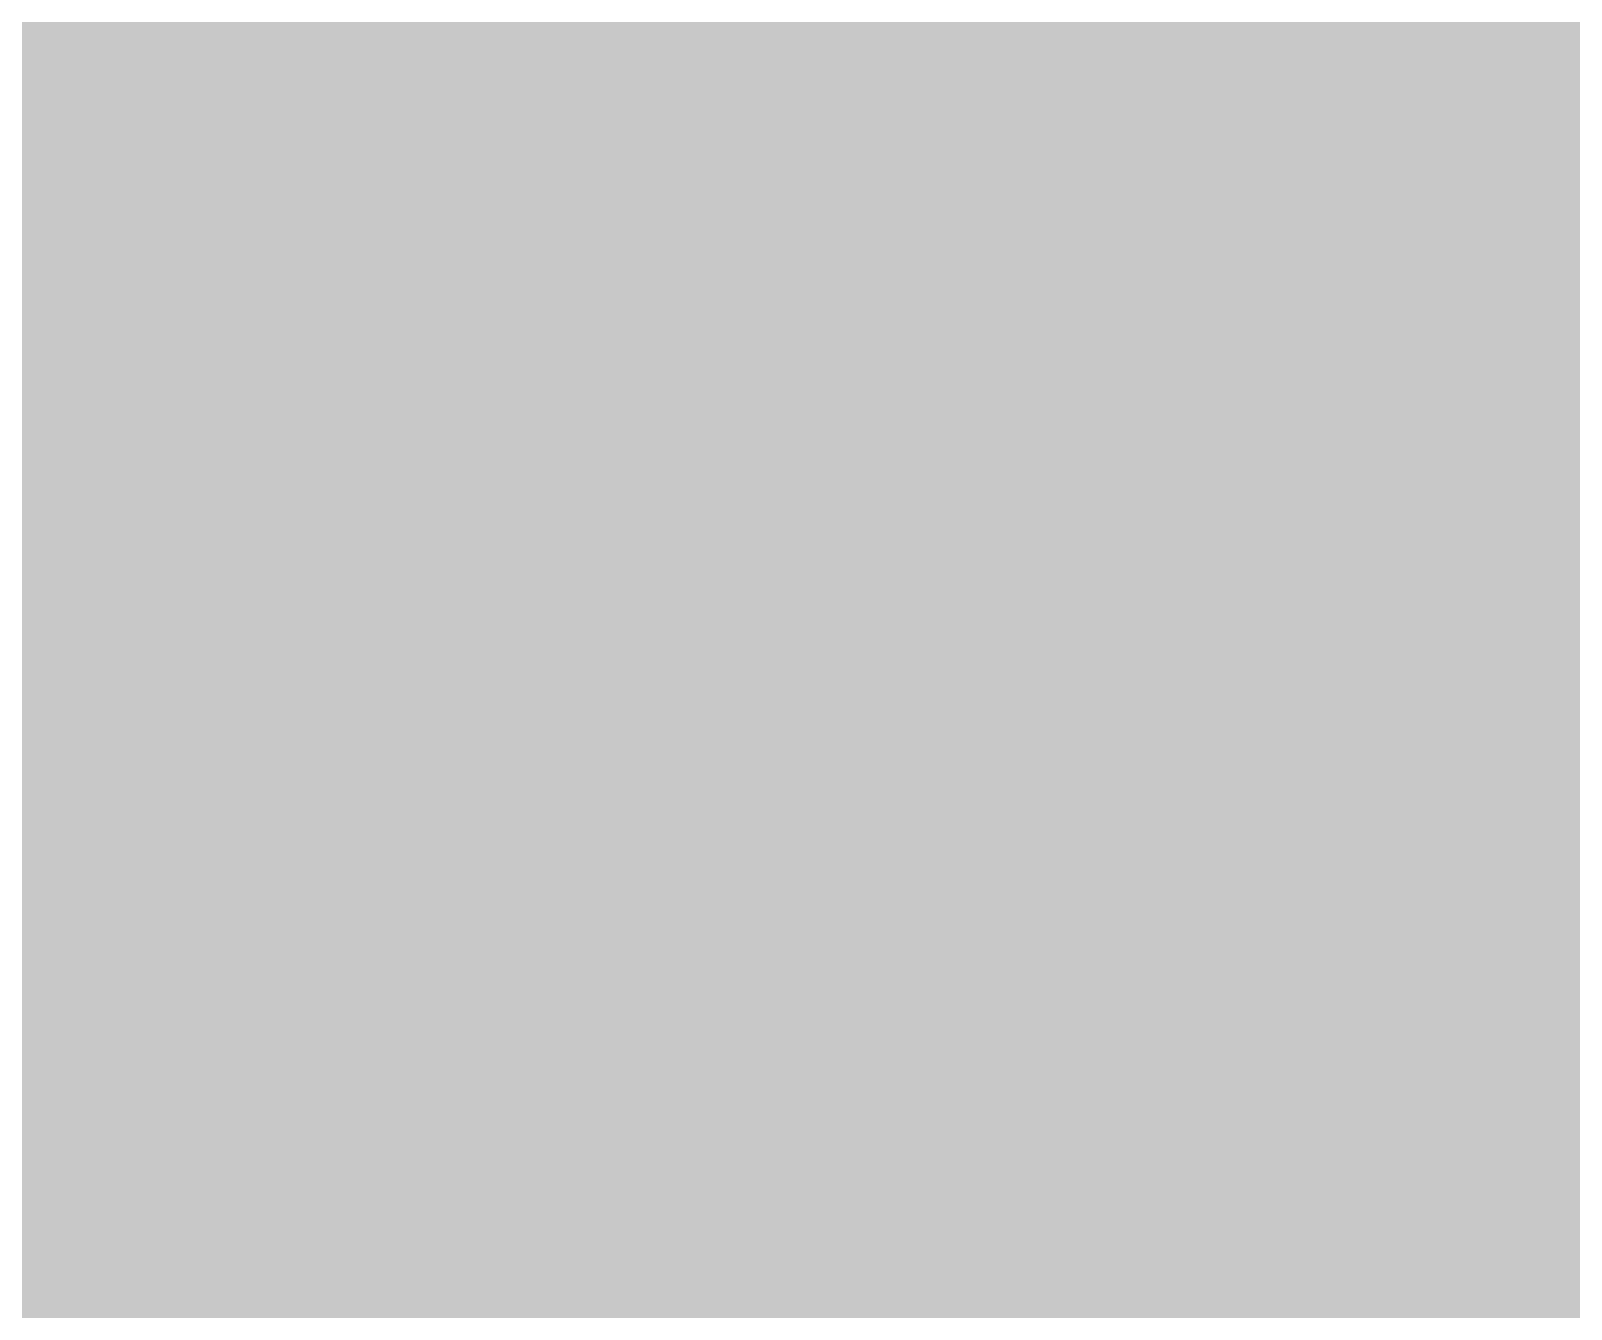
# Model space of a CAD drawing. Extents: x -6 to 196, y -52 to 46.
# Drawn here: x 145.59 to 154.68, y 7.88 to 15.43 of the extents above; entities that cross this region are included whole.
import ezdxf

# ---------------------------------------------------------------- set-up
doc = ezdxf.new("R2010")
doc.units = 0
doc.header["$MEASUREMENT"] = 0
doc.layers.get('0').update_dxf_attribs({"linetype": 'CONTINUOUS'})
for name, color, linetype in [('22-304-1_BOT', 7, 'CONTINUOUS'), ('22-304-1_IN1', 4, 'CONTINUOUS'), ('22-304-1_SMT', 5, 'CONTINUOUS'), ('22-304-1_SPT', 10, 'CONTINUOUS'), ('22-304-1_SST', 14, 'CONTINUOUS'), ('22-304-1_TOP', 9, 'CONTINUOUS')]:
    doc.layers.add(name, color=color, linetype=linetype)

# ---------------------------------------------------------------- blocks, each defined once
blk = doc.blocks.new('RECTANGLE_5')
blk.add_solid([(0.4826, 0.4064), (0.4826, -0.4064), (-0.4826, 0.4064), (-0.4826, -0.4064)])
blk = doc.blocks.new('RECTANGLE_7')
blk.add_solid([(0.63627, 0.51308), (0.63627, -0.51308), (-0.63627, 0.51308), (-0.63627, -0.51308)])

msp = doc.modelspace()

# ---------------------------------------------------------------- linework, layer by layer
at = {"layer": '22-304-1_BOT', "const_width": 0.254}
for points in [[(152.9334, 20.828), (152.9334, -0.1905)], [(153.162, 20.828), (153.162, -0.1905)], [(153.3906, 20.828), (153.3906, -0.1905)], [(153.6192, 20.828), (153.6192, -0.1905)], [(153.8478, 20.828), (153.8478, -0.1905)], [(154.0764, 20.828), (154.0764, -0.1905)], [(154.305, 20.828), (154.305, -4.064)], [(154.5336, 20.828), (154.5336, -4.064)], [(154.7622, 20.828), (154.7622, -4.064)], [(152.7048, 17.653), (152.7048, -0.1905)], [(152.4762, 17.44218), (152.4762, -0.1905)], [(152.2476, 17.36598), (152.2476, -0.1905)], [(152.019, 17.17294), (152.019, -0.1905)], [(151.7904, 16.94434), (151.7904, -0.1905)], [(151.5618, 16.71574), (151.5618, -0.1905)], [(151.3332, 16.48714), (151.3332, -0.1905)], [(151.1046, 16.25854), (151.1046, -0.1905)], [(145.6182, 16.08074), (145.6182, -4.064)], [(145.8468, 16.08074), (145.8468, -4.064)], [(146.0754, 16.08074), (146.0754, -4.064)], [(146.304, 16.08074), (146.304, -4.064)], [(146.5326, 16.08074), (146.5326, -4.064)], [(146.7612, 16.08074), (146.7612, -4.064)], [(146.9898, 16.08074), (146.9898, -4.064)], [(147.2184, 16.08074), (147.2184, -4.064)], [(147.447, 16.08074), (147.447, -0.1905)], [(147.6756, 16.08074), (147.6756, -0.1905)], [(147.9042, 16.08074), (147.9042, -0.1905)], [(148.1328, 16.08074), (148.1328, -0.1905)], [(148.3614, 16.08074), (148.3614, -0.1905)], [(148.59, 16.08074), (148.59, -0.1905)], [(148.8186, 16.08074), (148.8186, -0.1905)], [(149.0472, 16.08074), (149.0472, -0.1905)], [(149.2758, 16.08074), (149.2758, -0.1905)], [(149.5044, 16.08074), (149.5044, -0.1905)], [(149.733, 16.08074), (149.733, -0.1905)], [(149.9616, 16.08074), (149.9616, -0.1905)], [(150.1902, 16.08074), (150.1902, -0.1905)], [(150.4188, 16.08074), (150.4188, -0.1905)], [(150.6474, 16.08074), (150.6474, -0.1905)], [(150.876, 16.10106), (150.876, -0.1905)], [(186.90082, 15.367), (145.3388, 15.367)], [(187.0329, 15.1384), (145.0721, 15.1384)], [(187.18784, 14.9098), (134.79526, 14.9098)], [(187.37326, 14.6812), (134.79526, 14.6812)], [(187.59424, 14.4526), (134.79526, 14.4526)], [(187.86348, 14.224), (134.79526, 14.224)], [(188.19876, 13.9954), (134.79526, 13.9954)], [(188.65088, 13.7668), (134.79526, 13.7668)], [(189.46368, 13.5382), (134.79526, 13.5382)], [(159.72536, 13.3096), (134.79526, 13.3096)], [(159.4612, 13.081), (134.79526, 13.081)], [(159.3596, 12.8524), (134.79526, 12.8524)], [(159.3469, 12.6238), (134.79526, 12.6238)], [(159.41548, 12.3952), (134.79526, 12.3952)], [(159.59074, 12.1666), (134.79526, 12.1666)], [(159.59074, 11.938), (134.79526, 11.938)], [(159.59074, 11.7094), (134.79526, 11.7094)], [(159.59074, 11.4808), (134.79526, 11.4808)], [(159.59074, 11.2522), (134.79526, 11.2522)], [(159.59074, 11.0236), (134.79526, 11.0236)], [(155.76296, 10.795), (134.79526, 10.795)], [(155.59278, 10.5664), (134.79526, 10.5664)], [(155.53436, 10.3378), (134.79526, 10.3378)], [(155.55722, 10.1092), (134.79526, 10.1092)], [(155.66898, 9.8806), (134.79526, 9.8806)], [(155.78074, 9.652), (134.79526, 9.652)], [(155.78074, 9.4234), (134.79526, 9.4234)], [(155.78074, 9.1948), (134.79526, 9.1948)], [(155.78074, 8.9662), (134.79526, 8.9662)], [(155.78074, 8.7376), (134.79526, 8.7376)], [(155.78074, 8.509), (134.79526, 8.509)], [(155.78074, 8.2804), (137.88136, 8.2804)], [(155.78074, 8.0518), (138.03884, 8.0518)], [(155.78074, 7.8232), (138.08964, 7.8232)]]:
    msp.add_lwpolyline(points, dxfattribs=at)
at = {"layer": '22-304-1_IN1', "const_width": 0.254}
for points in [[(145.74266, 19.29384), (145.74266, 3.81)], [(147.1676, 19.29384), (147.1676, -3.937)], [(147.3962, 19.29384), (147.3962, -3.937)], [(147.6248, 19.29384), (147.6248, -3.937)], [(147.8534, 19.29384), (147.8534, -3.937)], [(148.082, 19.29384), (148.082, -3.937)], [(148.3106, 19.29384), (148.3106, -3.937)], [(148.5392, 19.29384), (148.5392, -3.937)], [(148.7678, 19.29384), (148.7678, -3.937)], [(148.9964, 19.29384), (148.9964, -3.937)], [(150.5966, 19.29384), (150.5966, -3.937)], [(150.8252, 19.29384), (150.8252, -3.937)], [(151.0538, 19.29384), (151.0538, -3.937)], [(151.2824, 19.29384), (151.2824, -3.937)], [(152.8826, 19.29384), (152.8826, -3.937)], [(153.1112, 19.29384), (153.1112, -3.937)], [(153.3398, 19.29384), (153.3398, -3.937)], [(153.5684, 19.29384), (153.5684, -3.937)], [(153.797, 19.29384), (153.797, -3.937)], [(154.0256, 19.29384), (154.0256, -3.937)], [(154.2542, 19.29384), (154.2542, -3.937)], [(154.4828, 19.29384), (154.4828, -3.937)], [(154.7114, 19.29384), (154.7114, -3.937)], [(145.796, 17.92732), (145.796, -3.937)], [(149.225, 17.92732), (149.225, -3.937)], [(151.511, 17.80032), (151.511, -3.937)], [(146.939, 17.71396), (146.939, -3.937)], [(150.368, 17.71396), (150.368, -3.937)], [(146.0246, 17.61998), (146.0246, -3.937)], [(149.4536, 17.61998), (149.4536, -3.937)], [(146.7104, 17.54378), (146.7104, -3.937)], [(150.1394, 17.54378), (150.1394, -3.937)], [(152.654, 17.58696), (152.654, -3.937)], [(146.2532, 17.50822), (146.2532, -3.937)], [(146.4818, 17.48536), (146.4818, -3.937)], [(149.6822, 17.50822), (149.6822, -3.937)], [(149.9108, 17.48536), (149.9108, -3.937)], [(151.7396, 17.49298), (151.7396, -3.937)], [(151.9682, 17.38122), (151.9682, -3.937)], [(152.1968, 17.35836), (152.1968, -3.937)], [(152.4254, 17.41678), (152.4254, -3.937)], [(183.88584, 15.367), (145.74266, 15.367)], [(183.88584, 15.1384), (145.74266, 15.1384)], [(183.88584, 14.9098), (145.74266, 14.9098)], [(183.88584, 14.6812), (145.74266, 14.6812)], [(183.88584, 14.4526), (145.74266, 14.4526)], [(183.88584, 14.224), (145.74266, 14.224)], [(183.88584, 13.9954), (145.74266, 13.9954)], [(183.88584, 13.7668), (145.74266, 13.7668)], [(183.88584, 13.5382), (145.74266, 13.5382)], [(159.72536, 13.3096), (145.74266, 13.3096)], [(159.4612, 13.081), (145.74266, 13.081)], [(159.3596, 12.8524), (145.74266, 12.8524)], [(159.3469, 12.6238), (145.74266, 12.6238)], [(159.41548, 12.3952), (145.74266, 12.3952)], [(159.60344, 12.1666), (145.74266, 12.1666)], [(161.75736, 11.938), (145.74266, 11.938)], [(161.79546, 11.7094), (145.74266, 11.7094)], [(161.93516, 11.4808), (145.74266, 11.4808)], [(183.88584, 11.2522), (145.74266, 11.2522)], [(183.88584, 11.0236), (145.74266, 11.0236)], [(155.76296, 10.795), (145.74266, 10.795)], [(155.59278, 10.5664), (145.74266, 10.5664)], [(155.53436, 10.3378), (145.74266, 10.3378)], [(155.55722, 10.1092), (145.74266, 10.1092)], [(155.66898, 9.8806), (145.74266, 9.8806)], [(155.97632, 9.652), (145.74266, 9.652)], [(165.70198, 9.4234), (145.74266, 9.4234)], [(156.52496, 9.1948), (145.74266, 9.1948)], [(156.35478, 8.9662), (145.74266, 8.9662)], [(156.29636, 8.7376), (145.74266, 8.7376)], [(156.31922, 8.509), (145.74266, 8.509)], [(156.43098, 8.2804), (145.74266, 8.2804)], [(156.73832, 8.0518), (145.74266, 8.0518)], [(157.08122, 7.8232), (145.74266, 7.8232)]]:
    msp.add_lwpolyline(points, dxfattribs=at)
at = {"layer": '22-304-1_SST', "const_width": 0.1524}
for points in [[(145.415, 17.653), (146.685, 17.653), (146.939, 17.399), (146.939, 14.097), (145.161, 14.097), (145.161, 17.399), (145.415, 17.653)], [(147.955, 17.653), (149.225, 17.653), (149.479, 17.399), (149.479, 14.097), (147.701, 14.097), (147.701, 17.399), (147.955, 17.653)], [(150.495, 17.653), (151.765, 17.653), (152.019, 17.399), (152.019, 14.097), (150.241, 14.097), (150.241, 17.399), (150.495, 17.653)], [(153.035, 17.653), (154.305, 17.653), (154.559, 17.399), (154.559, 14.097), (152.781, 14.097), (152.781, 17.399), (153.035, 17.653)], [(146.8755, 10.6045), (146.8755, 13.5255), (145.2372, 13.5255), (145.2372, 10.6045), (146.8755, 10.6045)], [(149.4155, 10.6045), (149.4155, 13.5255), (147.7772, 13.5255), (147.7772, 10.6045), (149.4155, 10.6045)], [(151.9555, 10.6045), (151.9555, 13.5255), (150.3172, 13.5255), (150.3172, 10.6045), (151.9555, 10.6045)], [(154.4955, 10.6045), (154.4955, 13.5255), (152.8572, 13.5255), (152.8572, 10.6045), (154.4955, 10.6045)], [(146.10842, 10.24128), (146.10842, 9.88568), (146.27606, 9.7663), (146.44624, 9.7663), (146.61642, 9.88568), (146.61642, 10.24128), (145.60042, 10.24128)], [(151.18842, 10.24128), (151.18842, 9.88568), (151.35606, 9.7663), (151.52624, 9.7663), (151.69642, 9.88568), (151.69642, 10.24128), (150.68042, 10.24128)], [(153.60142, 10.24128), (153.60142, 9.88568), (153.76906, 9.7663), (153.93924, 9.7663), (154.10942, 9.88568), (154.10942, 10.24128), (153.09342, 10.24128)], [(148.39442, 10.11428), (148.39442, 9.75868), (148.56206, 9.6393), (148.73224, 9.6393), (148.90242, 9.75868), (148.90242, 10.11428), (147.88642, 10.11428)], [(146.10842, 9.9441), (145.60042, 9.7663)], [(151.18842, 9.9441), (150.68042, 9.7663)], [(153.60142, 9.9441), (153.09342, 9.7663)], [(148.39442, 9.8171), (147.88642, 9.6393)], [(146.10842, 9.34466), (146.10842, 8.98906), (145.93824, 8.9281), (145.76806, 8.9281), (145.60042, 8.98906), (145.60042, 9.34466), (145.76806, 9.40308), (145.93824, 9.40308), (146.61642, 9.16686)], [(151.18842, 9.34466), (151.18842, 8.98906), (151.01824, 8.9281), (150.84806, 8.9281), (150.68042, 8.98906), (150.68042, 9.34466), (150.84806, 9.40308), (151.01824, 9.40308), (151.69642, 9.16686)], [(153.60142, 9.34466), (153.60142, 8.98906), (153.43124, 8.9281), (153.26106, 8.9281), (153.09342, 8.98906), (153.09342, 9.34466), (153.26106, 9.40308), (153.43124, 9.40308), (154.10942, 9.16686)], [(148.39442, 9.21766), (148.39442, 8.86206), (148.22424, 8.8011), (148.05406, 8.8011), (147.88642, 8.86206), (147.88642, 9.21766), (148.05406, 9.27608), (148.22424, 9.27608), (148.90242, 9.03986)], [(145.93824, 8.0899), (145.93824, 8.56488), (146.61642, 8.32866), (146.61642, 8.20928), (145.60042, 8.20928)], [(150.68042, 8.0899), (150.68042, 8.56488), (151.35606, 8.0899), (151.52624, 8.0899), (151.69642, 8.15086), (151.69642, 8.50646), (151.52624, 8.56488)], [(148.05406, 8.43788), (147.88642, 8.3185), (147.88642, 8.08228), (148.05406, 7.9629), (148.22424, 7.9629), (148.56206, 8.20166), (148.90242, 7.9629), (148.90242, 8.43788)], [(153.09342, 8.20928), (153.09342, 8.4455)], [(153.09342, 8.32866), (154.10942, 8.32866), (153.93924, 8.4455)]]:
    msp.add_lwpolyline(points, dxfattribs=at)
at = {"layer": '22-304-1_TOP'}
for points, const_width in [([(127.5588, 7.79272), (128.85928, 7.79272), (129.159, 7.493), (130.302, 7.493), (136.271, 13.462), (137.414, 13.462), (144.018, 20.066), (153.797, 20.066), (154.813, 19.05), (154.813, 12.192), (153.9748, 11.3538), (153.67, 11.3538)], 0.2032), ([(146.05, 11.3538), (146.4818, 11.3538), (147.1422, 12.0142), (147.1422, 17.4498), (146.431, 18.161)], 0.2032), ([(148.59, 11.3538), (149.0218, 11.3538), (149.606, 11.938), (149.606, 17.907), (149.86, 18.161)], 0.2032), ([(151.13, 11.3538), (151.3078, 11.3538), (152.146, 12.192), (152.146, 18.034)], 0.2032), ([(147.57146, 17.4498), (147.57146, 12.0142)], 0.254), ([(150.03526, 17.50822), (150.03526, 11.938)], 0.254), ([(150.0632, 17.51584), (150.0632, 10.97026)], 0.254), ([(152.57526, 17.51076), (152.57526, 12.192)], 0.254), ([(152.5778, 17.5133), (152.5778, 10.96518)], 0.254), ([(147.62734, 15.69974), (147.62734, 14.01826)], 0.254), ([(150.16734, 15.69974), (150.16734, 14.01826)], 0.254), ([(152.70734, 15.69974), (152.70734, 14.01826)], 0.254), ([(147.62734, 15.494), (147.57146, 15.494)], 0.254), ([(150.16734, 15.494), (150.03526, 15.494)], 0.254), ([(152.70734, 15.494), (152.57526, 15.494)], 0.254), ([(147.62734, 15.2654), (147.57146, 15.2654)], 0.254), ([(150.16734, 15.2654), (150.03526, 15.2654)], 0.254), ([(152.70734, 15.2654), (152.57526, 15.2654)], 0.254), ([(147.62734, 15.0368), (147.57146, 15.0368)], 0.254), ([(150.16734, 15.0368), (150.03526, 15.0368)], 0.254), ([(152.70734, 15.0368), (152.57526, 15.0368)], 0.254), ([(146.05, 14.859), (146.05, 12.7762)], 0.2032), ([(147.62734, 14.8082), (147.57146, 14.8082)], 0.254), ([(148.59, 14.859), (148.59, 12.7762)], 0.2032), ([(150.16734, 14.8082), (150.03526, 14.8082)], 0.254), ([(151.13, 14.859), (151.13, 12.7762)], 0.2032), ([(152.70734, 14.8082), (152.57526, 14.8082)], 0.254), ([(153.67, 14.859), (153.67, 12.7762)], 0.2032), ([(147.62734, 14.5796), (147.57146, 14.5796)], 0.254), ([(150.16734, 14.5796), (150.03526, 14.5796)], 0.254), ([(152.70734, 14.5796), (152.57526, 14.5796)], 0.254), ([(147.62734, 14.351), (147.57146, 14.351)], 0.254), ([(150.16734, 14.351), (150.03526, 14.351)], 0.254), ([(152.70734, 14.351), (152.57526, 14.351)], 0.254), ([(147.62734, 14.1224), (147.57146, 14.1224)], 0.254), ([(150.16734, 14.1224), (150.03526, 14.1224)], 0.254), ([(152.70734, 14.1224), (152.57526, 14.1224)], 0.254), ([(148.16074, 14.01826), (147.62734, 14.01826)], 0.254), ([(147.7772, 14.01826), (147.7772, 10.97026)], 0.254), ([(148.0058, 14.01826), (148.0058, 13.51026)], 0.254), ([(148.16074, 14.01826), (148.16074, 13.51026)], 0.254), ([(150.70074, 14.01826), (150.16734, 14.01826)], 0.254), ([(150.2918, 14.01826), (150.2918, 10.97026)], 0.254), ([(150.5204, 14.01826), (150.5204, 13.51026)], 0.254), ([(150.70074, 14.01826), (150.70074, 13.51026)], 0.254), ([(153.24074, 14.01826), (152.70734, 14.01826)], 0.254), ([(152.8064, 14.01826), (152.8064, 10.86612)], 0.254), ([(153.035, 14.01826), (153.035, 13.51026)], 0.254), ([(153.24074, 14.01826), (153.24074, 13.51026)], 0.254), ([(148.16074, 13.8938), (147.57146, 13.8938)], 0.254), ([(150.70074, 13.8938), (150.03526, 13.8938)], 0.254), ([(153.24074, 13.8938), (152.57526, 13.8938)], 0.254), ([(148.16074, 13.6652), (147.57146, 13.6652)], 0.254), ([(150.70074, 13.6652), (150.03526, 13.6652)], 0.254), ([(153.24074, 13.6652), (152.57526, 13.6652)], 0.254), ([(147.77974, 13.4366), (147.57146, 13.4366)], 0.254), ([(148.16074, 13.51026), (147.77974, 13.51026)], 0.254), ([(147.77974, 13.51026), (147.77974, 12.08786)], 0.254), ([(150.31974, 13.4366), (150.03526, 13.4366)], 0.254), ([(150.31974, 13.51026), (150.31974, 12.08786)], 0.254), ([(150.70074, 13.51026), (150.31974, 13.51026)], 0.254), ([(152.85974, 13.4366), (152.57526, 13.4366)], 0.254), ([(152.85974, 13.51026), (152.85974, 12.08786)], 0.254), ([(153.24074, 13.51026), (152.85974, 13.51026)], 0.254), ([(147.77974, 13.208), (147.57146, 13.208)], 0.254), ([(150.31974, 13.208), (150.03526, 13.208)], 0.254), ([(152.85974, 13.208), (152.57526, 13.208)], 0.254), ([(147.77974, 12.9794), (147.57146, 12.9794)], 0.254), ([(150.31974, 12.9794), (150.03526, 12.9794)], 0.254), ([(152.85974, 12.9794), (152.57526, 12.9794)], 0.254), ([(139.0269, 12.79652), (140.49248, 12.79652), (142.748, 10.541), (152.527, 10.541), (153.67, 9.398), (159.131, 9.398), (162.306, 6.223), (164.846, 6.223), (165.227, 5.842), (170.1292, 5.842), (171.45, 4.5212)], 0.2032), ([(147.77974, 12.7508), (147.57146, 12.7508)], 0.254), ([(150.31974, 12.7508), (150.03526, 12.7508)], 0.254), ([(152.85974, 12.7508), (152.57526, 12.7508)], 0.254), ([(147.77974, 12.5222), (147.57146, 12.5222)], 0.254), ([(150.31974, 12.5222), (150.03526, 12.5222)], 0.254), ([(152.85974, 12.5222), (152.57526, 12.5222)], 0.254), ([(139.0269, 12.29614), (140.35786, 12.29614), (142.621, 10.033), (152.4, 10.033), (153.7462, 8.6868), (156.972, 8.6868)], 0.2032), ([(147.77974, 12.2936), (147.57146, 12.2936)], 0.254), ([(150.31974, 12.2936), (150.03526, 12.2936)], 0.254), ([(152.85974, 12.2936), (152.57526, 12.2936)], 0.254), ([(147.77974, 12.065), (147.57146, 12.065)], 0.254), ([(147.77974, 12.08786), (147.77974, 12.04214)], 0.254), ([(150.31974, 12.065), (150.03526, 12.065)], 0.254), ([(150.31974, 12.08786), (150.31974, 12.04214)], 0.254), ([(152.85974, 12.065), (152.55494, 12.065)], 0.254), ([(152.85974, 12.08786), (152.85974, 12.04214)], 0.254), ([(147.77974, 12.04214), (147.77974, 10.97026)], 0.254), ([(150.31974, 12.04214), (150.31974, 10.97026)], 0.254), ([(152.85974, 12.04214), (152.85974, 10.81278)], 0.254), ([(152.44826, 11.88974), (151.94026, 11.3792)], 0.254), ([(155.11526, 11.88974), (154.48026, 11.2522)], 0.254), ([(147.77974, 11.8364), (147.53082, 11.8364)], 0.254), ([(147.5486, 11.87704), (147.5486, 10.97026)], 0.254), ([(150.31974, 11.8364), (150.02256, 11.8364)], 0.254), ([(152.3492, 11.78814), (152.3492, 10.97026)], 0.254), ([(152.85974, 11.8364), (152.39492, 11.8364)], 0.254), ([(147.44446, 11.71194), (146.86026, 11.1252)], 0.254), ([(147.77974, 11.6078), (147.34032, 11.6078)], 0.254), ([(149.90826, 11.63574), (149.40026, 11.1252)], 0.254), ([(150.31974, 11.6078), (149.88032, 11.6078)], 0.254), ([(152.85974, 11.6078), (152.16632, 11.6078)], 0.254), ([(147.32, 11.58494), (147.32, 10.97026)], 0.254), ([(149.8346, 11.55954), (149.8346, 10.97026)], 0.254), ([(152.1206, 11.55954), (152.1206, 10.97026)], 0.254), ([(147.0914, 11.35634), (147.0914, 10.97026)], 0.254), ([(147.77974, 11.3792), (147.11172, 11.3792)], 0.254), ([(150.31974, 11.3792), (149.65172, 11.3792)], 0.254), ([(151.94026, 11.3792), (151.94026, 10.97026)], 0.254), ([(152.85974, 11.3792), (151.94026, 11.3792)], 0.254), ([(155.39974, 11.3792), (154.60472, 11.3792)], 0.254), ([(154.6352, 11.40714), (154.6352, 9.82726)], 0.254), ([(149.606, 11.33094), (149.606, 10.97026)], 0.254), ([(154.48026, 11.2522), (154.48026, 10.61974)], 0.254), ([(146.86026, 11.1252), (146.86026, 10.97026)], 0.254), ([(146.8628, 11.12774), (146.8628, 10.97026)], 0.254), ([(147.77974, 11.1506), (146.88312, 11.1506)], 0.254), ([(149.40026, 11.1252), (149.40026, 10.97026)], 0.254), ([(150.31974, 11.1506), (149.42312, 11.1506)], 0.254), ([(152.85974, 11.1506), (151.94026, 11.1506)], 0.254), ([(155.39974, 11.1506), (154.48026, 11.1506)], 0.254), ([(147.77974, 10.97026), (146.86026, 10.97026)], 0.254), ([(150.31974, 10.97026), (149.40026, 10.97026)], 0.254), ([(152.527, 10.97026), (151.94026, 10.97026)], 0.254), ([(152.85974, 10.922), (152.72258, 10.922)], 0.254), ([(155.39974, 10.922), (154.48026, 10.922)], 0.254), ([(152.82926, 10.84326), (152.85974, 10.81278)], 0.254), ([(153.05278, 10.61974), (153.8478, 9.82726)], 0.254), ([(154.48026, 10.61974), (153.05278, 10.61974)], 0.254), ([(153.2636, 10.61974), (153.2636, 10.40892)], 0.254), ([(153.4922, 10.61974), (153.4922, 10.18032)], 0.254), ([(153.7208, 10.61974), (153.7208, 9.95172)], 0.254), ([(153.9494, 10.61974), (153.9494, 9.82726)], 0.254), ([(154.178, 10.61974), (154.178, 9.82726)], 0.254), ([(154.4066, 10.61974), (154.4066, 9.82726)], 0.254), ([(155.39974, 10.6934), (154.48026, 10.6934)], 0.254), ([(155.55722, 10.4648), (153.20772, 10.4648)], 0.254), ([(139.0269, 10.29462), (141.72438, 10.29462), (142.494, 9.525), (152.273, 9.525), (153.797, 8.001), (157.734, 8.001)], 0.2032), ([(155.53436, 10.2362), (153.43632, 10.2362)], 0.254), ([(155.59278, 10.0076), (153.66492, 10.0076)], 0.254), ([(155.7147, 9.82726), (153.8478, 9.82726)], 0.254), ([(139.0269, 9.79424), (141.58976, 9.79424), (142.367, 9.017), (152.019, 9.017), (153.797, 7.239), (160.655, 7.239), (162.179, 5.715), (164.592, 5.715), (164.973, 5.334), (169.799, 5.334), (170.053, 5.08), (170.053, 4.699)], 0.2032), ([(139.0269, 9.29386), (141.45514, 9.29386), (142.24, 8.509), (151.892, 8.509), (153.67, 6.731), (159.639, 6.731), (160.02, 6.35)], 0.2032), ([(161.036, 5.588), (159.766, 5.588), (159.131, 6.223), (153.543, 6.223), (151.765, 8.001), (142.113, 8.001), (141.32052, 8.79348), (139.0269, 8.79348)], 0.2032)]:
    msp.add_lwpolyline(points, dxfattribs=dict(at, const_width=const_width))
at = {"layer": '22-304-1_TOP', "const_width": 0.254}
for points in [[(152.44826, 11.88974, 0.1989124), (152.57346, 12.192)], [(152.44826, 11.88974, 0.1989124), (152.57346, 12.192)], [(147.44446, 11.71194, 0.1989124), (147.56966, 12.0142)], [(147.44446, 11.71194, 0.1989124), (147.56966, 12.0142)], [(149.90826, 11.63574, 0.1989124), (150.03346, 11.938)], [(149.90826, 11.63574, 0.1989124), (150.03346, 11.938)], [(152.82926, 10.84326, 0.1989124), (152.527, 10.96846)]]:
    msp.add_lwpolyline(points, format="xyb", dxfattribs=at)

# ---------------------------------------------------------------- block references
at = {"layer": '22-304-1_SMT'}
for name, p in [('RECTANGLE_7', (146.05, 14.859)), ('RECTANGLE_7', (148.59, 14.859)), ('RECTANGLE_7', (151.13, 14.859)), ('RECTANGLE_7', (153.67, 14.859)), ('RECTANGLE_5', (146.05, 12.7762)), ('RECTANGLE_5', (148.59, 12.7762)), ('RECTANGLE_5', (151.13, 12.7762)), ('RECTANGLE_5', (153.67, 12.7762)), ('RECTANGLE_5', (146.05, 11.3538)), ('RECTANGLE_5', (148.59, 11.3538)), ('RECTANGLE_5', (151.13, 11.3538)), ('RECTANGLE_5', (153.67, 11.3538))]:
    msp.add_blockref(name, p, dxfattribs=at)
at = {"layer": '22-304-1_SPT'}
for name, p in [('RECTANGLE_7', (146.05, 14.859)), ('RECTANGLE_7', (148.59, 14.859)), ('RECTANGLE_7', (151.13, 14.859)), ('RECTANGLE_7', (153.67, 14.859)), ('RECTANGLE_5', (146.05, 12.7762)), ('RECTANGLE_5', (148.59, 12.7762)), ('RECTANGLE_5', (151.13, 12.7762)), ('RECTANGLE_5', (153.67, 12.7762)), ('RECTANGLE_5', (146.05, 11.3538)), ('RECTANGLE_5', (148.59, 11.3538)), ('RECTANGLE_5', (151.13, 11.3538)), ('RECTANGLE_5', (153.67, 11.3538))]:
    msp.add_blockref(name, p, dxfattribs=at)
at = {"layer": '22-304-1_TOP'}
for name, p in [('RECTANGLE_7', (146.05, 14.859)), ('RECTANGLE_7', (148.59, 14.859)), ('RECTANGLE_7', (151.13, 14.859)), ('RECTANGLE_7', (153.67, 14.859)), ('RECTANGLE_5', (146.05, 12.7762)), ('RECTANGLE_5', (148.59, 12.7762)), ('RECTANGLE_5', (151.13, 12.7762)), ('RECTANGLE_5', (153.67, 12.7762)), ('RECTANGLE_5', (146.05, 11.3538)), ('RECTANGLE_5', (148.59, 11.3538)), ('RECTANGLE_5', (151.13, 11.3538)), ('RECTANGLE_5', (153.67, 11.3538))]:
    msp.add_blockref(name, p, dxfattribs=at)

doc.saveas('drawing.dxf')
